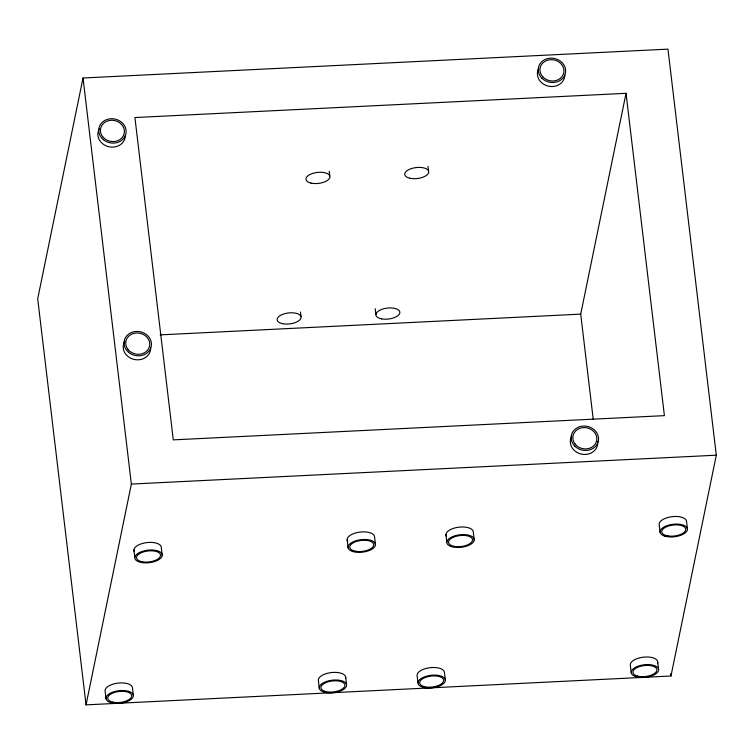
<?xml version="1.0" encoding="UTF-8"?>
<svg xmlns="http://www.w3.org/2000/svg" width="754" height="754" viewBox="0 0 754 754"><rect width="100%" height="100%" fill="white"/><g stroke="black" fill="none" stroke-linecap="round" stroke-linejoin="round"><path stroke-width="1.13" d="M83.025 78.001L37.7 298.801L86.041 704.867L670.975 675.999L716.3 455.199L667.959 49.133L83.025 78.001L131.366 484.068L86.041 704.867M593.219 419.224L580.712 314.126L626.037 93.317L134.919 117.549L173.288 439.874L664.406 415.642L626.037 93.317M160.093 334.88L580.712 314.126M131.366 484.068L716.3 455.199M687.431 528.818L686.526 521.202A13.789 6.296 -6.8 0 0 671.927 516.688A13.789 6.296 -6.8 0 0 659.175 524.624L660.08 532.239M670.702 673.671L670.975 675.999M657.695 661.748L658.6 669.354M631.23 672.719L630.325 665.103A13.789 6.296 -6.8 0 1 644.953 657.026A13.789 6.296 -6.8 0 1 657.441 663.416M474.228 539.977A13.789 6.296 -6.8 0 0 454.087 536.066A13.789 6.296 -6.8 0 0 453.258 547.102A13.789 6.296 -6.8 0 0 474.228 539.977L473.323 532.371A13.789 6.296 -6.8 0 0 458.3 527.263A13.789 6.296 -6.8 0 0 446.255 536.113M427.999 166.389L428.555 171.026M445.916 534.501L446.82 542.117M445.388 680.221A13.789 6.296 -6.8 0 0 424.728 676.762A13.789 6.296 -6.8 0 0 424.917 687.705A13.789 6.296 -6.8 0 0 445.388 680.221L444.483 672.606A13.789 6.296 -6.8 0 0 430.666 667.629A13.789 6.296 -6.8 0 0 417.066 675.282L417.97 682.898M375.2 308.706L375.888 314.503M375.445 544.294A13.789 6.296 -6.8 0 0 354.276 541.325A13.789 6.296 -6.8 0 0 355.549 552.145A13.789 6.296 -6.8 0 0 375.445 544.294L374.54 536.688A13.789 6.296 -6.8 0 0 358.329 532.324A13.789 6.296 -6.8 0 0 347.811 541.495M329.234 171.262L329.781 175.899M347.16 539.939L348.065 547.545M345.586 676.677L346.491 684.293M300.469 312.024L301.016 316.652M319.328 688.581L318.424 680.966A13.789 6.296 -6.8 0 1 331.911 672.502A13.789 6.296 -6.8 0 1 345.615 678.327M162.233 555.321A13.789 6.296 -6.8 0 0 141.978 551.494A13.789 6.296 -6.8 0 0 141.356 562.512A13.789 6.296 -6.8 0 0 162.233 555.321L161.318 547.706A13.789 6.296 -6.8 0 0 146.182 542.673A13.789 6.296 -6.8 0 0 134.287 551.56M133.91 549.958L134.815 557.564M133.373 695.395A13.789 6.296 -6.8 0 0 112.308 692.313A13.789 6.296 -6.8 0 0 113.354 703.171A13.789 6.296 -6.8 0 0 133.373 695.395L132.468 687.78A13.789 6.296 -6.8 0 0 118.171 683.077A13.789 6.296 -6.8 0 0 105.079 690.909L105.984 698.524M564.831 75.089A13.789 12.13 11.6 0 1 547.998 86.069A13.789 12.13 11.6 0 1 538.733 68.529M125.315 135.824A13.789 12.13 11.6 0 1 108.331 146.625A13.789 12.13 11.6 0 1 99.283 128.991M150.63 347.801A13.789 12.13 11.6 0 1 133.854 359.375A13.789 12.13 11.6 0 1 124.778 341.402M597.62 441.297A13.789 12.13 11.6 0 1 581.626 454.162A13.789 12.13 11.6 0 1 571.843 436.095M142.242 561.758A12.064 5.504 -6.8 0 0 160.517 555.472A12.064 5.504 -6.8 0 0 142.808 552.116A12.064 5.504 -6.8 0 0 142.242 561.758M355.266 551.193A12.064 5.504 -6.8 0 0 373.739 545.057A12.064 5.504 -6.8 0 0 356.265 541.513A12.064 5.504 -6.8 0 0 355.266 551.193M112.714 702.115A12.064 5.504 -6.8 0 0 131.62 696.366A12.064 5.504 -6.8 0 0 114.712 692.389A12.064 5.504 -6.8 0 0 112.714 702.115M325.474 691.475A12.064 5.504 -6.8 0 0 344.785 686.121A12.064 5.504 -6.8 0 0 328.48 681.701A12.064 5.504 -6.8 0 0 325.474 691.475M454.502 546.405A12.064 5.504 -6.8 0 0 472.522 539.93A12.064 5.504 -6.8 0 0 454.549 536.81A12.064 5.504 -6.8 0 0 454.502 546.405M668.176 535.953A12.064 5.504 -6.8 0 0 685.744 529.176A12.064 5.504 -6.8 0 0 667.356 526.443A12.064 5.504 -6.8 0 0 668.176 535.953M424.464 686.658A12.064 5.504 -6.8 0 0 443.588 681.116A12.064 5.504 -6.8 0 0 426.981 676.904A12.064 5.504 -6.8 0 0 424.464 686.658M637.46 676.074A12.064 5.504 -6.8 0 0 656.781 670.73A12.064 5.504 -6.8 0 0 640.495 666.3A12.064 5.504 -6.8 0 0 637.46 676.074M310.978 183.081A12.064 5.504 -6.8 0 0 329.894 177.331A12.064 5.504 -6.8 0 0 312.976 173.345A12.064 5.504 -6.8 0 0 310.978 183.081M409.752 178.208A12.064 5.504 -6.8 0 0 428.658 172.459A12.064 5.504 -6.8 0 0 411.75 168.472A12.064 5.504 -6.8 0 0 409.752 178.208M381.533 318.857A12.064 5.504 -6.8 0 0 399.865 312.618A12.064 5.504 -6.8 0 0 382.231 309.206A12.064 5.504 -6.8 0 0 381.533 318.857M281.694 323.485A12.064 5.504 -6.8 0 0 300.978 318.103A12.064 5.504 -6.8 0 0 284.644 313.711A12.064 5.504 -6.8 0 0 281.694 323.485M664.736 536.141A13.789 6.296 -6.8 0 0 687.205 530.486A13.789 6.296 -6.8 0 0 669.326 524.954A13.789 6.296 -6.8 0 0 664.736 536.141M635.839 676.63A13.789 6.296 -6.8 0 0 658.355 671.032A13.789 6.296 -6.8 0 0 640.551 665.443A13.789 6.296 -6.8 0 0 635.839 676.63M324.644 692.257A13.789 6.296 -6.8 0 0 346.52 685.942A13.789 6.296 -6.8 0 0 327.575 681.107A13.789 6.296 -6.8 0 0 324.644 692.257M574.718 446.038A13.789 12.13 11.6 0 0 597.922 442.513A13.789 12.13 11.6 0 0 581.871 426.236A13.789 12.13 11.6 0 0 574.718 446.038M542.126 78.416A13.789 12.13 11.6 0 0 565.151 74.203A13.789 12.13 11.6 0 0 548.526 58.378A13.789 12.13 11.6 0 0 542.126 78.416M128.406 352.137A13.789 12.13 11.6 0 0 151.12 346.934A13.789 12.13 11.6 0 0 133.694 331.798A13.789 12.13 11.6 0 0 128.406 352.137M103.364 139.678A13.789 12.13 11.6 0 0 125.88 133.91A13.789 12.13 11.6 0 0 108.01 119.189A13.789 12.13 11.6 0 0 103.364 139.678M102.714 136.766A12.064 10.613 11.6 0 0 123.392 135.739A12.064 10.613 11.6 0 0 111.149 120.263A12.064 10.613 11.6 0 0 102.714 136.766M575.132 444.097A12.064 10.613 11.6 0 0 595.811 443.079A12.064 10.613 11.6 0 0 583.568 427.603A12.064 10.613 11.6 0 0 575.132 444.097M128.029 349.46A12.064 10.613 11.6 0 0 148.717 348.442A12.064 10.613 11.6 0 0 136.465 332.966A12.064 10.613 11.6 0 0 128.029 349.46M542.729 76.767A12.064 10.613 11.6 0 0 563.219 74.495A12.064 10.613 11.6 0 0 549.855 59.736A12.064 10.613 11.6 0 0 542.729 76.767"/></g></svg>
